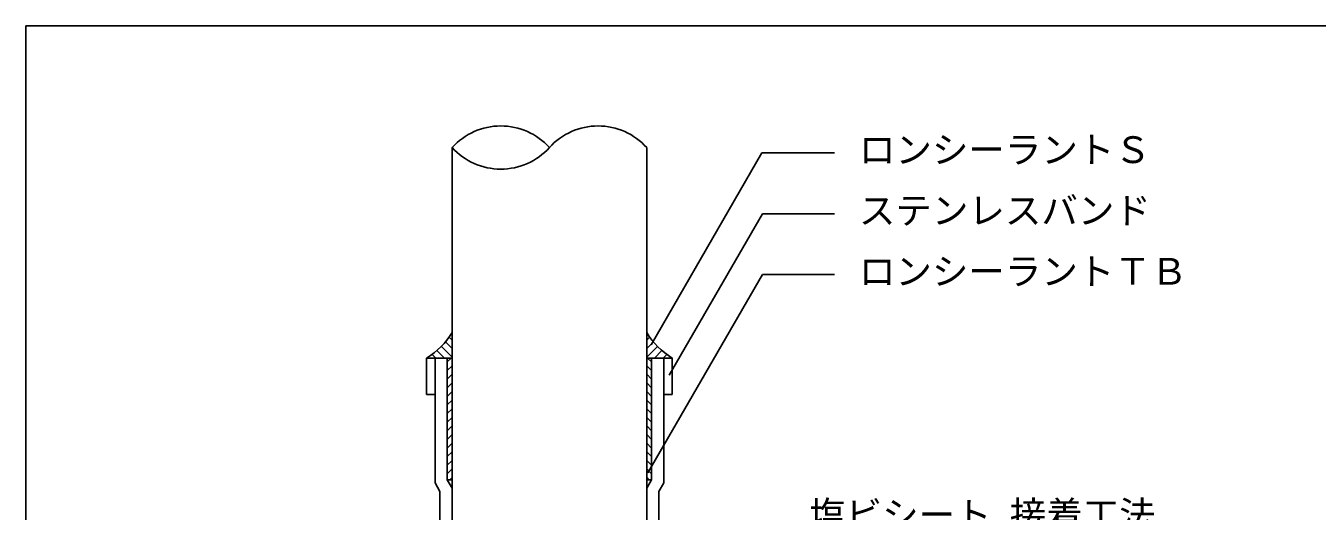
# Model space of a CAD drawing. Units: millimetres, scale not verified. Extents: x -367 to 433, y 33 to 623.
# Drawn here: x -367 to 164, y 424 to 623 of the extents above; entities that cross this region are included whole.
import ezdxf
from ezdxf.enums import TextEntityAlignment as Align

# ---------------------------------------------------------------- set-up
doc = ezdxf.new("R2010")
doc.units = ezdxf.units.MM
doc.header["$LTSCALE"] = 5
for name, color, linetype in [('2-2_in line', 7, 'Continuous'), ('2-4_out line', 2, 'Continuous'), ('2-6_鋼板・アングル', 2, 'Continuous'), ('2-A_moji', 7, 'Continuous'), ('2-D_ハッチ他', 4, 'Continuous'), ('F-7', 1, 'Continuous')]:
    doc.layers.add(name, color=color, linetype=linetype)
doc.styles.add('ＭＳ ゴシック', font='')
doc.styles.get('ＭＳ ゴシック').set_extended_font_data('MS Gothic')

msp = doc.modelspace()

# ---------------------------------------------------------------- linework, layer by layer
at = {"layer": '2-2_in line'}
for p, q in [((-191.456, 497.395), (-191.456, 106.895)), ((-111.456, 497.395), (-111.456, 106.895)), ((-201.956, 486.895), (-191.456, 486.895)), ((-198.456, 471.895), (-198.456, 486.895)), ((-193.456, 486.895), (-193.456, 436.895)), ((-100.956, 486.895), (-111.456, 486.895)), ((-109.456, 486.895), (-109.456, 436.895)), ((-104.456, 471.895), (-104.456, 486.895)), ((-193.456, 436.895), (-191.456, 433.431)), ((-193.456, 436.895), (-191.456, 436.895)), ((-109.456, 436.895), (-111.456, 433.431)), ((-109.456, 436.895), (-111.456, 436.895))]:
    msp.add_line(p, q, dxfattribs=at)
msp.add_arc((-171.456, 591.516), 26.979, 222.15649, 317.84351, dxfattribs=at)
at = {"layer": '2-4_out line'}
for p, q in [((-191.456, 573.409), (-191.456, 497.395)), ((-111.456, 573.409), (-111.456, 497.395)), ((-104.456, 471.895), (-104.456, 435.555)), ((-104.456, 435.555), (-106.456, 432.091)), ((-196.456, 308.395), (-196.456, 432.091)), ((-106.456, 308.395), (-106.456, 432.091))]:
    msp.add_line(p, q, dxfattribs=at)
msp.add_lwpolyline([(-198.456, 471.895), (-198.456, 435.555), (-196.456, 432.091)], dxfattribs=at)
for centre, radius, start, end in [((-171.456, 555.302), 26.979, 42.15649, 137.84351), ((-131.456, 555.302), 26.979, 42.15649, 137.84351), ((-217.415, 512.854), 30.213, 300.77453, 329.22547), ((-85.497, 512.854), 30.213, 210.77453, 239.22547)]:
    msp.add_arc(centre, radius, start, end, dxfattribs=at)
at = {"layer": '2-6_鋼板・アングル'}
for p, q in [((-201.956, 471.895), (-201.956, 486.895)), ((-100.956, 471.895), (-100.956, 486.895)), ((-201.956, 471.895), (-198.456, 471.895)), ((-100.956, 471.895), (-104.456, 471.895))]:
    msp.add_line(p, q, dxfattribs=at)
at = {"layer": '2-A_moji'}
for p, q in [((-109.693, 492.371), (-64.168, 571.223)), ((-34.234, 571.223), (-64.168, 571.223)), ((-102.171, 479.833), (-63.84, 546.223)), ((-34.234, 546.223), (-63.84, 546.223)), ((-110.947, 439.712), (-63.887, 521.223)), ((-34.234, 521.223), (-63.887, 521.223))]:
    msp.add_line(p, q, dxfattribs=at)
at = {"layer": '2-D_ハッチ他'}
for p, q in [((-191.456, 494.312), (-192.667, 495.523)), ((-111.456, 494.312), (-110.245, 495.523)), ((-198.181, 486.895), (-199.68, 488.394)), ((-194.646, 486.895), (-197.705, 489.955)), ((-191.456, 487.241), (-195.879, 491.664)), ((-191.456, 490.776), (-194.198, 493.519)), ((-111.456, 490.776), (-108.713, 493.519)), ((-111.456, 487.241), (-107.033, 491.664)), ((-108.265, 486.895), (-105.206, 489.955)), ((-104.73, 486.895), (-103.232, 488.394)), ((-201.717, 486.895), (-201.806, 486.985)), ((-191.845, 486.895), (-193.456, 485.285)), ((-191.456, 483.749), (-193.456, 481.749)), ((-111.456, 483.749), (-109.456, 481.749)), ((-111.066, 486.895), (-109.456, 485.285)), ((-101.194, 486.895), (-101.105, 486.985)), ((-191.456, 480.214), (-193.456, 478.214)), ((-111.456, 480.214), (-109.456, 478.214)), ((-191.456, 476.678), (-193.456, 474.678)), ((-191.456, 473.143), (-193.456, 471.143)), ((-111.456, 476.678), (-109.456, 474.678)), ((-111.456, 473.143), (-109.456, 471.143)), ((-191.456, 469.607), (-193.456, 467.607)), ((-111.456, 469.607), (-109.456, 467.607)), ((-191.456, 466.072), (-193.456, 464.072)), ((-191.456, 462.536), (-193.456, 460.536)), ((-111.456, 466.072), (-109.456, 464.072)), ((-111.456, 462.536), (-109.456, 460.536)), ((-191.456, 459.001), (-193.456, 457.001)), ((-111.456, 459.001), (-109.456, 457.001)), ((-191.456, 455.465), (-193.456, 453.465)), ((-191.456, 451.929), (-193.456, 449.929)), ((-111.456, 455.465), (-109.456, 453.465)), ((-111.456, 451.929), (-109.456, 449.929)), ((-191.456, 448.394), (-193.456, 446.394)), ((-111.456, 448.394), (-109.456, 446.394)), ((-191.456, 444.858), (-193.456, 442.858)), ((-191.456, 441.323), (-193.456, 439.323)), ((-111.456, 444.858), (-109.456, 442.858)), ((-111.456, 441.323), (-109.456, 439.323)), ((-191.456, 437.787), (-192.348, 436.895)), ((-111.456, 437.787), (-110.564, 436.895))]:
    msp.add_line(p, q, dxfattribs=at)
at = {"layer": 'F-7'}
for q in [(433.306, 623.409), (-366.694, 33.409)]:
    msp.add_line((-366.694, 623.409), q, dxfattribs=at)

# ---------------------------------------------------------------- texts
at = {"layer": '2-A_moji', "style": 'ＭＳ ゴシック'}
for s, p in [('ロンシーラントＳ', (-24.234, 563.723)), ('ステンレスバンド', (-24.234, 538.723)), ('ロンシーラントＴＢ', (-24.234, 513.723)), ('塩ビシート 接着工法', (-44.695, 413.723))]:
    msp.add_text(s, height=11, dxfattribs=at).set_placement(p, align=Align.BOTTOM_LEFT)

doc.saveas('drawing.dxf')
